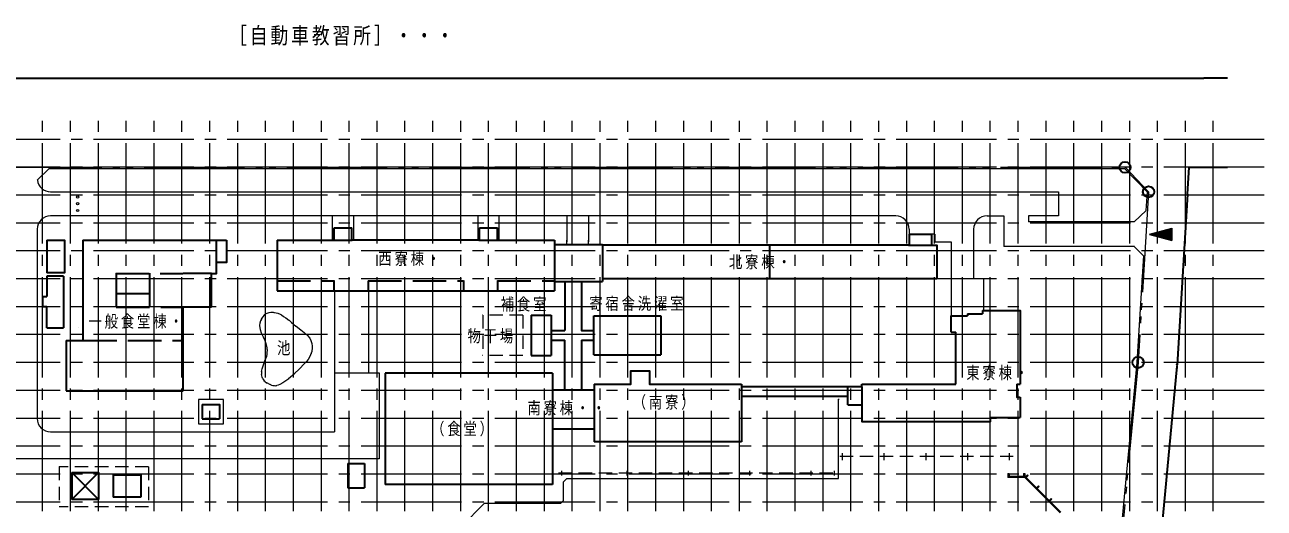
# Model space of a CAD drawing. Units: millimetres, scale not verified. Extents: x -269386 to 273530, y -150741 to 145098.
# Drawn here: x 51205 to 273530, y 33976 to 120625 of the extents above; entities that cross this region are included whole.
import ezdxf
from ezdxf.enums import TextEntityAlignment as Align

# ---------------------------------------------------------------- set-up
doc = ezdxf.new("R2010")
doc.units = ezdxf.units.MM
doc.header["$LTSCALE"] = 2000
for name, pattern in [('CHAIN2', [12, 9, -1, 1, -1]), ('DASHED1', [1.8, 1.2, -0.6]), ('DASHED3', [4, 3, -1]), ('DOUBLE_CHAIN2', [12.8, 9, -1, 0.6, -0.6, 0.6, -1])]:
    doc.linetypes.add(name, pattern=pattern)
for name, color, linetype, lineweight in [('0-0_ 補助線', 4, 'CHAIN2', 9), ('1-1_ 1-1ﾚｲﾔ', 2, 'Continuous', 18), ('1-D_ 1-Dﾚｲﾔ', 2, 'Continuous', 18), ('7-1_ 7-1ﾚｲﾔ', 4, 'Continuous', 9), ('7-2_ 7-2ﾚｲﾔ', 7, 'Continuous', 35), ('7-A_ 7-Aﾚｲﾔ', 4, 'DASHED1', 9)]:
    doc.layers.add(name, color=color, linetype=linetype, lineweight=lineweight)
doc.layers.add('1-9_ 1-9ﾚｲﾔ', color=7, linetype='Continuous')
doc.layers.add('7-9_ 7-9ﾚｲﾔ', color=7, linetype='Continuous')
doc.styles.add('ＭＳ ゴシック', font='')
doc.styles.get('ＭＳ ゴシック').set_extended_font_data('MS Gothic')

msp = doc.modelspace()

# ---------------------------------------------------------------- linework, layer by layer
at = {"layer": '0-0_ 補助線'}
for p, q in [((54401, -134582), (54401, 103484)), ((59401, -134582), (59401, 103484)), ((64401, -134582), (64401, 103484)), ((69401, -134582), (69401, 103484)), ((74401, -134582), (74401, 103484)), ((79401, -134582), (79401, 103484)), ((84401, -134582), (84401, 103484)), ((89401, -134582), (89401, 103484)), ((94401, -134582), (94401, 103484)), ((99401, -134582), (99401, 103484)), ((104401, -134582), (104401, 103484)), ((109401, -134582), (109401, 103484)), ((114401, -134582), (114401, 103484)), ((119401, -134582), (119401, 103484)), ((124401, -134582), (124401, 103484)), ((129401, -134582), (129401, 103484)), ((134401, -134582), (134401, 103484)), ((139401, -134582), (139401, 103484)), ((144401, -134582), (144401, 103484)), ((149401, -134582), (149401, 103484)), ((154401, -134582), (154401, 103484)), ((159401, -134582), (159401, 103484)), ((164401, -134582), (164401, 103484)), ((169401, -134582), (169401, 103484)), ((174401, -134582), (174401, 103484)), ((179401, -134582), (179401, 103484)), ((184401, -134582), (184401, 103484)), ((189401, -134582), (189401, 103484)), ((194401, -134582), (194401, 103484)), ((199401, -134582), (199401, 103484)), ((204401, -134582), (204401, 103484)), ((209401, -134582), (209401, 103484)), ((214401, -134582), (214401, 103484)), ((219401, -134582), (219401, 103484)), ((224401, -134582), (224401, 103484)), ((229401, -134582), (229401, 103484)), ((234401, -134582), (234401, 103484)), ((239401, -134582), (239401, 103484)), ((244401, -134582), (244401, 103484)), ((249401, -134582), (249401, 103484)), ((254401, -134582), (254401, 103484)), ((259401, -134582), (259401, 103484)), ((264401, -134582), (264401, 103484)), ((273530, 100082), (-263527, 100082)), ((273530, 95082), (-263527, 95082)), ((273530, 90082), (-263527, 90082)), ((273530, 85082), (-263527, 85082)), ((273530, 80082), (-263527, 80082)), ((273530, 75082), (-263527, 75082)), ((273530, 70082), (-263527, 70082)), ((273530, 65082), (-263527, 65082)), ((273530, 60082), (-263527, 60082)), ((273530, 55082), (-263527, 55082)), ((273530, 50082), (-263527, 50082)), ((273530, 45082), (-263527, 45082)), ((273530, 40082), (-263527, 40082)), ((273530, 35082), (-263527, 35082))]:
    msp.add_line(p, q, dxfattribs=at)
at = {"layer": '1-1_ 1-1ﾚｲﾔ'}
for p, q in [((55563, 94882), (53442, 92761)), ((55563, 94882), (58284, 94882)), ((56364, 94882), (248565, 94882)), ((248420, 94944), (252637, 90546)), ((55842, 90682), (236619, 90682)), ((236619, 90682), (236619, 86382)), ((252376, 87337), (252581, 90697)), ((250191, 85282), (252376, 87337)), ((207439, 86382), (55842, 86382)), ((106420, 82025), (106420, 86383)), ((110220, 82017), (110220, 86385)), ((132519, 82024), (132519, 86385)), ((136319, 82014), (136319, 86385)), ((148439, 86385), (148439, 81722)), ((152339, 86385), (152339, 81722)), ((223812, 86382), (226833, 86382)), ((226833, 86382), (226833, 80882)), ((236619, 86382), (231233, 86382)), ((231233, 86382), (231233, 85282)), ((250191, 85282), (231233, 85282)), ((53442, 83982), (53442, 50048)), ((209839, 83982), (209839, 83109)), ((214449, 83103), (213920, 83103)), ((214449, 83103), (214449, 81675)), ((221412, 83982), (221412, 75112)), ((148439, 81219), (148439, 82032)), ((152339, 81238), (152339, 82032)), ((217412, 81675), (214449, 81675)), ((217412, 68448), (217412, 81675)), ((250240, 80882), (226833, 80882)), ((250192, 80881), (251879, 79194)), ((251881, 79263), (250710, 60111)), ((106742, 73010), (106742, 47648)), ((112842, 73010), (112842, 58221)), ((95863, 69057), (96017, 69043)), ((96015, 69049), (96603, 68921)), ((93312, 66753), (93312, 66625)), ((93375, 67136), (93313, 66755)), ((93866, 68229), (93633, 67885)), ((96616, 68909), (97025, 68768)), ((96997, 68777), (97259, 68646)), ((94620, 62715), (94634, 62428)), ((94647, 62513), (94660, 62358)), ((94660, 62371), (94650, 61837)), ((93769, 58956), (94179, 60229)), ((94179, 60229), (94279, 60455)), ((94397, 60737), (94278, 60451)), ((102187, 60884), (102134, 60783)), ((102583, 61761), (102549, 61675)), ((102696, 62202), (102673, 62056)), ((250710, 60118), (234534, -110997)), ((93689, 58476), (93769, 58956)), ((93689, 58511), (93694, 57968)), ((93769, 57437), (93689, 57970)), ((99621, 58095), (98534, 57159)), ((93851, 57272), (93769, 57437)), ((93901, 57138), (93851, 57272)), ((93898, 57153), (94133, 56803)), ((94322, 56627), (94109, 56821)), ((94321, 56635), (94661, 56416)), ((94968, 56262), (94640, 56426)), ((94967, 56263), (95235, 56144)), ((95453, 56055), (95231, 56144)), ((95450, 56058), (95717, 55983)), ((95722, 55983), (95935, 55945)), ((95935, 55951), (96142, 55935)), ((96140, 55935), (96308, 55952)), ((96306, 55950), (96434, 55973)), ((96641, 56018), (96428, 55970)), ((197082, 53491), (197268, 53491)), ((197166, 39293), (197166, 53493)), ((55842, 47648), (106742, 47648)), ((114792, 42798), (46742, 42798)), ((227566, 40186), (227766, 40186)), ((227566, 40186), (227566, 39486)), ((227766, 40186), (227766, 39686)), ((230366, 40186), (230566, 40186)), ((230366, 40186), (230366, 39686)), ((230566, 40186), (230566, 39686)), ((148432, 39292), (147866, 38727)), ((147866, 35358), (147866, 38727)), ((148432, 39292), (197166, 39293)), ((230648, 39686), (227566, 39686)), ((230570, 39486), (227566, 39486)), ((230564, 39487), (236933, 33119)), ((237074, 33259), (230648, 39686)), ((230708, 39626), (231062, 39979)), ((230850, 39484), (231203, 39838)), ((231062, 39979), (231203, 39838)), ((232688, 37646), (233042, 37999)), ((232830, 37504), (233183, 37858)), ((233042, 37999), (233183, 37858)), ((234951, 35383), (235305, 35737)), ((235093, 35242), (235446, 35595)), ((235305, 35737), (235446, 35595)), ((129585, 30748), (133629, 34792)), ((147290, 34792), (133629, 34792)), ((147300, 34792), (147866, 35358))]:
    msp.add_line(p, q, dxfattribs=at)
at = {"layer": '1-1_ 1-1ﾚｲﾔ', "linetype": 'CHAIN2'}
for p, q in [((86836, 49081), (86836, 53481)), ((82336, 49081), (86836, 49081))]:
    msp.add_line(p, q, dxfattribs=at)
at = {"layer": '1-1_ 1-1ﾚｲﾔ', "linetype": 'DASHED1'}
for p, q in [((197382, 43286), (228484, 43286)), ((197866, 42603), (197866, 43854)), ((205366, 42603), (205366, 43854)), ((212866, 42603), (212866, 43854)), ((220366, 42603), (220366, 43854)), ((227866, 42603), (227866, 43854)), ((73399, 41398), (57374, 41398)), ((57392, 41423), (57392, 34196)), ((73392, 41405), (73392, 34196)), ((146951, 40292), (196925, 40293)), ((147563, 39859), (147563, 40699)), ((159266, 39849), (159266, 40696)), ((170266, 39849), (170266, 40696)), ((181266, 39849), (181266, 40696)), ((192266, 39849), (192266, 40696)), ((196466, 39849), (196466, 40696)), ((73392, 34198), (57388, 34198))]:
    msp.add_line(p, q, dxfattribs=at)
at = {"layer": '1-1_ 1-1ﾚｲﾔ'}
for points in [[(223214, 69407), (223214, 75112), (221412, 75112)], [(95845, 69065), (95366, 69065), (94997, 69004), (94444, 68819), (94149, 68573), (93854, 68229)], [(93645, 67885), (93510, 67541), (93375, 67123)], [(97259, 68646), (97628, 68359), (98039, 68071), (98573, 67661)], [(98614, 67661), (99024, 67291), (99845, 66634)], [(93321, 66639), (93444, 65983), (93622, 65422), (93813, 65053), (93977, 64684), (94237, 64042), (94442, 63495), (94620, 62702)], [(99887, 66634), (100749, 65977), (101324, 65484), (101899, 64951), (102309, 64458), (102514, 64047), (102679, 63472), (102761, 63021)], [(102748, 63071), (102748, 62591), (102696, 62202)], [(94650, 61837), (94614, 61563), (94543, 61163), (94399, 60734)], [(102677, 62071), (102477, 61443), (102296, 61043), (102039, 60643), (101744, 60300), (101334, 59853)], [(101344, 59853), (100497, 58939), (99545, 58035)], [(106742, 58221), (114792, 58221), (114792, 42798)], [(98547, 57172), (97497, 56445), (96978, 56147), (96641, 56018)]]:
    msp.add_lwpolyline(points, dxfattribs=at)
at = {"layer": '1-1_ 1-1ﾚｲﾔ', "linetype": 'CHAIN2'}
msp.add_lwpolyline([(86836, 53481), (82336, 53481), (82336, 49081)], dxfattribs=at)
at = {"layer": '1-1_ 1-1ﾚｲﾔ'}
for centre, start, end in [((55842, 93082), 186.61414, 270), ((55842, 83982), 90, 180), ((207439, 83982), 0, 90), ((223812, 83982), 90, 180), ((55842, 50048), 180, 270)]:
    msp.add_arc(centre, 2400, start, end, dxfattribs=at)
at = {"layer": '1-D_ 1-Dﾚｲﾔ'}
for centre in [(60676, 89741), (60676, 88543), (60676, 87345)]:
    msp.add_circle(centre, 200, dxfattribs=at)
at = {"layer": '7-1_ 7-1ﾚｲﾔ', "color": 7, "lineweight": 35}
for p, q in [((-152370, 111082), (262684, 111082)), ((266926, 111078), (262679, 111078)), ((259769, 90259), (260098, 95087)), ((260097, 95082), (266964, 95082)), ((259768, 90256), (257896, 59671)), ((250904, 60099), (250914, 60098)), ((257879, 59440), (241702, -111675)), ((257881, 59572), (257842, 58998)), ((257881, 59610), (257919, 59802))]:
    msp.add_line(p, q, dxfattribs=at)
at = {"layer": '7-1_ 7-1ﾚｲﾔ', "color": 6, "linetype": 'DOUBLE_CHAIN2'}
for p, q in [((-183375, 95082), (248565, 95082)), ((248564, 95082), (252781, 90684)), ((252781, 90684), (250909, 60099)), ((250909, 60099), (234733, -111016))]:
    msp.add_line(p, q, dxfattribs=at)
at = {"layer": '7-1_ 7-1ﾚｲﾔ'}
for p, q in [((252954, 83071), (256963, 84146)), ((252958, 83062), (256968, 81988)), ((253009, 83080), (253009, 83064)), ((253059, 83097), (253059, 83044)), ((253109, 83109), (253109, 83027)), ((253159, 83117), (253159, 83019)), ((253209, 83133), (253209, 83007)), ((253259, 83150), (253259, 82991)), ((253309, 83162), (253309, 82974)), ((253359, 83170), (253359, 82958)), ((253409, 83190), (253409, 82950)), ((253459, 83207), (253459, 82942)), ((253509, 83215), (253509, 82921)), ((253559, 83227), (253559, 82913)), ((253609, 83243), (253609, 82897)), ((253659, 83256), (253659, 82889)), ((253709, 83272), (253709, 82872)), ((253759, 83284), (253759, 82852)), ((253809, 83296), (253809, 82844)), ((253859, 83309), (253859, 82828)), ((253909, 83321), (253909, 82819)), ((253959, 83333), (253959, 82803)), ((254009, 83345), (254009, 82787)), ((254059, 83362), (254059, 82775)), ((254109, 83378), (254109, 82762)), ((254159, 83386), (254159, 82750)), ((254209, 83402), (254209, 82730)), ((254259, 83414), (254259, 82722)), ((254309, 83431), (254309, 82714)), ((254359, 83447), (254359, 82693)), ((254409, 83451), (254409, 82685)), ((254459, 83476), (254459, 82673)), ((254509, 83480), (254509, 82661)), ((254559, 83500), (254559, 82636)), ((254609, 83508), (254609, 82628)), ((254659, 83524), (254659, 82612)), ((254709, 83533), (254709, 82603)), ((254759, 83553), (254759, 82587)), ((254809, 83565), (254809, 82575)), ((254859, 83582), (254859, 82559)), ((254909, 83594), (254909, 82542)), ((254959, 83598), (254959, 82530)), ((255009, 83618), (255009, 82522)), ((255059, 83626), (255059, 82506)), ((255109, 83643), (255109, 82489)), ((255159, 83659), (255159, 82481)), ((255209, 83679), (255209, 82469)), ((255259, 83679), (255259, 82453)), ((255309, 83700), (255309, 82441)), ((255359, 83716), (255359, 82420)), ((255409, 83728), (255409, 82412)), ((255459, 83741), (255459, 82400)), ((255509, 83753), (255509, 82383)), ((255559, 83773), (255559, 82375)), ((255609, 83777), (255609, 82359)), ((255659, 83798), (255659, 82347)), ((255709, 83806), (255709, 82330)), ((255759, 83822), (255759, 82318)), ((255809, 83834), (255809, 82306)), ((255859, 83846), (255859, 82290)), ((255909, 83859), (255909, 82282)), ((255959, 83875), (255959, 82265)), ((256009, 83887), (256009, 82253)), ((256059, 83895), (256059, 82237)), ((256109, 83916), (256109, 82224)), ((256159, 83928), (256159, 82216)), ((256209, 83944), (256209, 82196)), ((256259, 83952), (256259, 82184)), ((256309, 83965), (256309, 82172)), ((256359, 83981), (256359, 82159)), ((256409, 83997), (256409, 82143)), ((256459, 84010), (256459, 82135)), ((256509, 84018), (256509, 82119)), ((256559, 84038), (256559, 82106)), ((256609, 84050), (256609, 82090)), ((256659, 84058), (256659, 82074)), ((256709, 84071), (256709, 82061)), ((256759, 84087), (256759, 82049)), ((256809, 84099), (256809, 82037)), ((256859, 84111), (256859, 82025)), ((256909, 84128), (256909, 82008)), ((256959, 84146), (256959, 81988)), ((217412, 69378), (217412, 69597)), ((217618, 68448), (217412, 68448))]:
    msp.add_line(p, q, dxfattribs=at)
at = {"layer": '7-1_ 7-1ﾚｲﾔ', "color": 7, "lineweight": 35}
for centre in [(248566, 95080), (252780, 90686), (250909, 60098)]:
    msp.add_circle(centre, 1000, dxfattribs=at)
at = {"layer": '7-2_ 7-2ﾚｲﾔ'}
for p, q in [((106684, 82032), (106684, 84232)), ((106684, 84232), (109884, 84232)), ((109884, 82032), (109884, 84232)), ((132784, 82032), (132784, 84232)), ((132784, 84232), (135984, 84232)), ((132784, 84232), (135984, 84232)), ((135984, 82032), (135984, 84232)), ((209834, 83112), (209834, 81112)), ((55157, 82033), (55157, 76183)), ((61602, 82032), (61602, 64032)), ((61602, 82032), (87402, 82032)), ((96464, 82032), (106684, 82032)), ((96464, 82032), (96464, 72957)), ((106539, 82032), (109927, 82032)), ((132784, 82032), (109884, 82032)), ((132648, 82032), (136284, 82032)), ((135984, 82032), (146214, 82032)), ((146214, 82032), (146214, 72957)), ((146214, 81237), (154834, 81237)), ((154834, 81113), (154834, 75110)), ((209834, 81112), (154834, 81112)), ((209736, 81112), (214032, 81112)), ((58157, 75583), (55157, 75583)), ((55157, 75583), (55157, 71942)), ((58157, 75583), (58157, 66303)), ((146214, 74637), (154834, 74637)), ((148090, 74628), (148090, 65837)), ((214834, 75112), (154834, 75112)), ((154834, 75097), (154834, 74637)), ((54357, 71942), (54357, 70122)), ((54357, 71942), (55157, 71942)), ((96464, 72957), (146214, 72957)), ((54357, 70122), (55157, 70122)), ((55157, 66303), (55157, 70122)), ((84702, 70032), (79602, 70032)), ((79602, 55032), (79602, 70032)), ((222990, 69407), (222990, 68807)), ((142040, 68562), (145640, 68562)), ((142040, 68562), (142040, 61362)), ((145640, 68562), (145640, 61362)), ((153290, 68462), (165290, 68462)), ((153290, 61462), (153290, 68462)), ((165290, 68462), (165290, 61462)), ((220290, 68807), (220290, 68447)), ((220290, 68807), (222990, 68807)), ((55157, 66303), (58157, 66303)), ((60781, 66303), (60761, 66303)), ((145640, 65837), (148090, 65837)), ((217390, 65507), (218190, 65507)), ((218190, 56207), (218190, 65507)), ((58602, 64032), (58602, 55032)), ((58602, 64032), (61602, 64032)), ((145640, 64087), (148090, 64087)), ((148090, 55207), (148090, 64087)), ((151090, 64087), (151090, 55207)), ((151090, 64087), (153290, 64087)), ((142040, 61362), (145640, 61362)), ((153290, 61462), (165290, 61462)), ((145840, 58207), (115840, 58207)), ((115840, 58207), (115840, 38207)), ((145840, 58207), (145840, 38207)), ((153340, 56207), (153340, 45857)), ((179740, 56207), (179740, 45857)), ((198811, 55707), (179748, 55707)), ((198840, 52507), (198840, 55707)), ((201340, 55707), (198840, 55707)), ((201340, 55707), (201340, 56207)), ((201340, 56207), (218190, 56207)), ((201340, 55707), (201340, 52507)), ((229140, 56207), (229740, 56207)), ((58602, 55032), (79602, 55032)), ((145840, 55207), (153340, 55207)), ((198840, 54007), (179748, 54007)), ((229740, 53907), (229740, 50207)), ((83036, 52581), (83036, 49981)), ((83036, 49981), (86136, 49981)), ((224440, 50207), (229740, 50207)), ((145840, 48207), (153340, 48207)), ((179740, 45857), (153340, 45857)), ((59642, 40348), (59642, 35548)), ((64441, 40348), (59642, 35549)), ((64441, 35548), (59642, 40347)), ((109140, 41998), (112140, 41998)), ((109140, 41998), (109140, 37598)), ((112140, 41998), (112140, 37598)), ((67042, 39948), (67042, 35948)), ((145840, 38207), (115840, 38207)), ((72042, 35948), (67042, 35948)), ((109140, 37598), (112140, 37598)), ((64442, 35548), (59642, 35548))]:
    msp.add_line(p, q, dxfattribs=at)
at = {"layer": '7-2_ 7-2ﾚｲﾔ', "linetype": 'DASHED3'}
for p, q in [((184834, 75217), (184834, 81102)), ((67508, 76032), (79562, 76032)), ((67602, 76095), (67602, 69994)), ((73602, 76095), (73602, 70067)), ((84702, 76032), (79602, 76032)), ((96464, 74757), (106735, 74757)), ((106729, 72998), (106729, 74755)), ((112802, 74757), (129898, 74757)), ((112835, 72977), (112835, 74755)), ((129903, 74770), (129903, 72978)), ((136003, 74770), (136003, 72978)), ((136003, 74757), (146214, 74757)), ((67581, 72432), (73535, 72432)), ((67581, 70032), (73608, 70032)), ((67581, 70032), (79562, 70032)), ((61701, 64032), (79562, 64032))]:
    msp.add_line(p, q, dxfattribs=at)
at = {"layer": '7-2_ 7-2ﾚｲﾔ'}
for points in [[(209834, 83112), (213834, 83112), (213834, 81112), (214834, 81112), (214834, 75112)], [(55157, 82033), (58307, 82033), (58307, 76183), (55157, 76183)], [(84702, 70032), (84702, 76032), (85602, 76032), (85602, 82032)], [(87402, 82032), (87402, 78032), (85602, 78032)], [(151090, 74628), (151090, 65837), (153290, 65837)], [(222990, 69407), (229740, 69407), (229740, 56207)], [(217390, 65507), (217390, 68447), (220290, 68447)], [(153340, 56207), (159940, 56207), (159940, 58607), (163240, 58607), (163240, 56207), (179740, 56207)], [(229140, 56207), (229140, 53907), (229740, 53907)], [(83036, 52581), (86136, 52581), (86136, 49981)], [(198840, 52507), (201340, 52507), (201340, 49487), (224440, 49487), (224440, 50207)], [(59642, 40348), (64442, 40348), (64442, 35548)], [(67042, 39948), (72042, 39948), (72042, 35948)]]:
    msp.add_lwpolyline(points, dxfattribs=at)
at = {"layer": '7-A_ 7-Aﾚｲﾔ', "linetype": 'Continuous'}
msp.add_line((154834, 81237), (154834, 81134), dxfattribs=at)
at = {"layer": '7-A_ 7-Aﾚｲﾔ'}
for p, q in [((140548, 68562), (133320, 68562)), ((133340, 68562), (133340, 61362)), ((140540, 68562), (140540, 61362)), ((140562, 61362), (133313, 61362))]:
    msp.add_line(p, q, dxfattribs=at)

# ---------------------------------------------------------------- texts
at = {"layer": '1-9_ 1-9ﾚｲﾔ', "style": 'ＭＳ ゴシック', "width": 0.8}
msp.add_text('池', height=2199, dxfattribs=at).set_placement((96449, 60943), align=Align.BOTTOM_LEFT)
at = {"layer": '7-9_ 7-9ﾚｲﾔ', "color": 3, "insert": (87844, 116896), "char_height": 2933, "attachment_point": 7, "style": 'ＭＳ ゴシック'}
msp.add_mtext('\\T1.16;\\W0.8;［自動車教習所］・・・', dxfattribs=at)
at = {"layer": '7-9_ 7-9ﾚｲﾔ', "char_height": 2199, "attachment_point": 7, "style": 'ＭＳ ゴシック'}
for s, insert in [('\\T1.21;\\W0.8;西寮棟・', (114625, 77373)), ('\\T1.21;\\W0.8;北寮棟・', (177511, 76779)), ('\\T1.21;\\W0.8;補食室', (136575, 69213)), ('\\T1.21;\\W0.8;寄宿舎洗濯室', (152454, 69331)), ('\\T1.21;\\W0.8;一般食堂棟・', (62630, 66139)), ('\\T1.21;\\W0.8;物干場', (130620, 63501)), ('\\T1.21;\\W0.8;東寮棟・', (220084, 56917)), ('\\T1.21;\\W0.8;南寮棟・・', (141357, 50598)), ('\\T1.21;\\W0.8;（南寮）', (160258, 51601)), ('\\T1.21;\\W0.8;（食堂）', (124088, 46828))]:
    msp.add_mtext(s, dxfattribs=dict(at, insert=insert))

doc.saveas('drawing.dxf')
